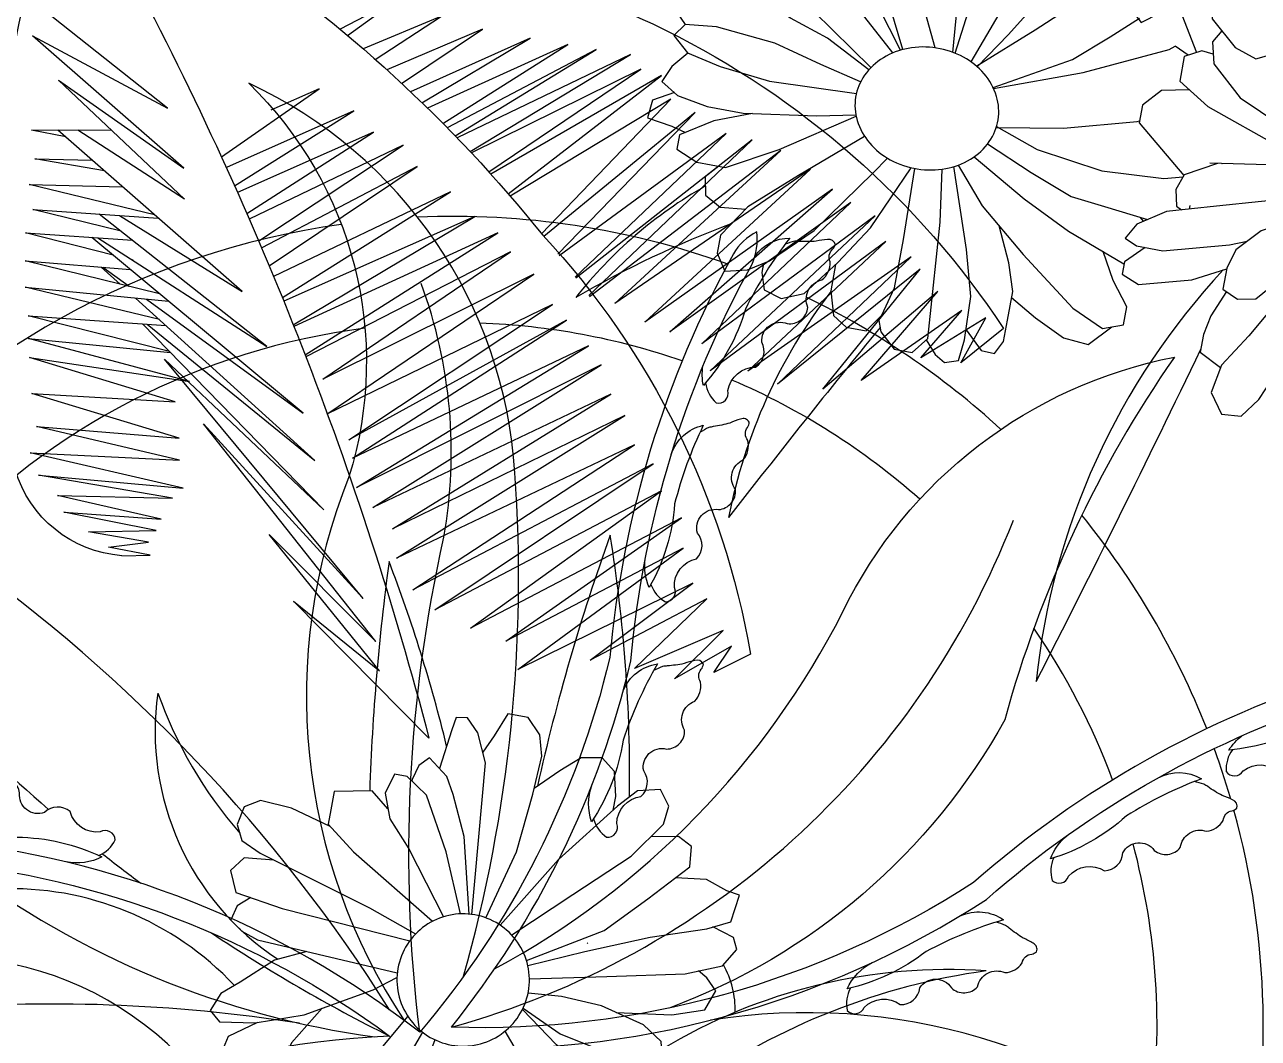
# Model space of a CAD drawing. Header units: inches. Extents: x 5.4 to 65.7, y -9.8 to 26.8.
# Drawn here: x 22.5206 to 22.9666, y 6.435 to 6.8015 of the extents above; entities that cross this region are included whole.
import ezdxf

# ---------------------------------------------------------------- set-up
doc = ezdxf.new("R2010")
doc.units = ezdxf.units.IN
doc.header["$MEASUREMENT"] = 0
for name, color, linetype in [('ALL_FINO', 4, 'Continuous'), ('PA-Herbacea', 2, 'Continuous'), ('PA-Palmeira', 2, 'Continuous'), ('VEGET', 88, 'Continuous')]:
    doc.layers.add(name, color=color, linetype=linetype)

# ---------------------------------------------------------------- blocks, each defined once
blk = doc.blocks.new('D00132C')
at = {"color": 221}
for points in [[(0.0354450288921133, 0.2096633222009265), (0.0574388616090625, 0.2570610126730394), (0.0691850681586648, 0.2983260302943848), (0.0756205949571199, 0.3256427422982408), (0.0743614070955523, 0.3408119083092808), (0.0658007094767344, 0.3532646648603405), (0.0513470293278062, 0.3559505524116672), (0.0416066799346707, 0.3401099121870194), (0.0333420766602465, 0.3285531837068227)], [(0.0254061630612744, 0.2121036126878617), (0.0353204840348394, 0.3209119141627729), (0.0297809468308315, 0.3423074555809257), (0.0222903391973886, 0.3532036192715419), (0.0141626229919214, 0.3533562234537417), (0.0111414721101245, 0.344413436815155), (0.0022108797029745, 0.3168741511761574)], [(0.0235006851172153, 0.2123131344777921), (0.0200653573969901, 0.2680792568657085), (0.0120472135795317, 0.2980818546493992), (0.0076723105324909, 0.3111145175175564), (-0.004830298120946, 0.3242997885332534), (-0.0126195749525226, 0.3189585375098058), (-0.0171985839600916, 0.3089474964313627), (-0.0174424682968013, 0.3076350713470048)], [(0.1268497076455842, 0.2867748422779625), (0.1287069767127044, 0.2967694427717124), (0.1279355569915258, 0.3145634560830516), (0.118887091232319, 0.3243913653338106), (0.1039456429429985, 0.3244524055848376), (0.0886109717509425, 0.3150823185828459), (0.0701503987514631, 0.3024235437719631)], [(0.0174781287695626, 0.2124698150726974), (0.0071147486467925, 0.2569083991877313), (-0.0070800388145742, 0.2975629903548209), (-0.0208966114575394, 0.3109924316777323), (-0.0300944070493106, 0.3127016326857137), (-0.0367190507899844, 0.2989974973754403), (-0.0333196840237199, 0.2807151399066805), (-0.0196524316803043, 0.2591669885694963), (0.005273984051904001, 0.2104023593847605)], [(0.05408055613227599, 0.1973359103689272), (0.097967849050238, 0.2264479902298766), (0.1397860489886011, 0.2539783484617429), (0.1630593194439056, 0.2768084079751182), (0.1668121326023321, 0.2896884666610766), (0.1608793820285952, 0.3016528790547181), (0.1443800766795752, 0.3006456706027191), (0.1301154944068346, 0.2897189850034522), (0.0876601954294604, 0.2514450654916761), (0.0457737822513303, 0.2044260357055037)], [(-0.0760234852469893, 0.2750460862201362), (-0.1039356835370613, 0.2884065406767892), (-0.1260293011519952, 0.2938698836759541), (-0.137760490084247, 0.2892611413803103), (-0.1428272767652164, 0.2766252547730614), (-0.1395224637035555, 0.2651491847653469), (-0.1262882033725698, 0.2559011818316857), (-0.0478979351119778, 0.2168947549878283), (-0.0148684562267799, 0.1980664530901224)], [(-0.0346580171120571, 0.2879129169091729), (-0.0459168463817539, 0.3007066983834216), (-0.0731718054483139, 0.3003404364995487), (-0.0756106450841958, 0.2872162057348799), (-0.0775617165796903, 0.27671682227051), (-0.0594647850612782, 0.2570610037689917), (-0.0026740843311956, 0.2071462505504371)], [(0.0646883697044735, 0.1789754757583168), (0.1203451288450325, 0.2005657905844113), (0.1517461133736819, 0.2232432344419241), (0.181833125445856, 0.2461648561149776), (0.1832018761624192, 0.2608456854769229), (0.1736656422628202, 0.2680487474273838), (0.1538582580724852, 0.2677825695524876)], [(-0.1165329670316127, 0.2510470472417509), (-0.1377755077015991, 0.2526048660546079), (-0.1476104012663187, 0.2435705115195111), (-0.1437232663596652, 0.2279130013510515), (-0.1105355577854328, 0.2163148451044527), (-0.0189622842324609, 0.1932379947569909)], [(0.0656569211903483, 0.1753161871196782), (0.106662868417283, 0.1854576648243995), (0.1534382837146663, 0.1957739217988556), (0.1939822887731889, 0.2018171746813958), (0.2112132457997641, 0.2067616512154284), (0.2174994427656581, 0.2259596549765063), (0.2085455307110517, 0.2289812767662215), (0.1937534122542988, 0.2371610252600273), (0.1715922417293673, 0.2383628962000474)], [(-0.13297806575422, 0.2241578606415265), (-0.1428025168059272, 0.2182376962824918), (-0.147381525813488, 0.208226655204051)], [(-0.1415339020321266, 0.2021643252514017), (-0.1394031500396594, 0.1999553388137329), (-0.1283090686133723, 0.1938205273377919), (-0.0279703476596715, 0.1701936255030351)], [(0.0667788234282528, 0.1659294933407163), (0.1223757364277787, 0.1676026112620338), (0.1784435105545483, 0.1694033779959712), (0.205360031313282, 0.1752635008223227), (0.2156826930183922, 0.1869227026577194), (0.2132040853388869, 0.1955297532864242), (0.1984695112540354, 0.203104797082479)], [(-0.0928073076665576, 0.1854608770165724), (-0.1160503434971001, 0.1793228355403621), (-0.1407321316465365, 0.1635432337952463), (-0.1545089457788897, 0.1552413954962796), (-0.1622036699719271, 0.1430938512749555), (-0.1555392581876251, 0.1350667051918557), (-0.1298421572468307, 0.1343647126358721), (-0.0947979298156445, 0.1400722330515175), (-0.0452452376406158, 0.1580188541113338), (-0.0282171862256516, 0.1668134176398227)], [(0.1290346038059198, 0.141780357872657), (0.1688922590376021, 0.1399501646207277), (0.1926930752099369, 0.1436737882695371), (0.2006316829401405, 0.157133753272595), (0.1942111546930016, 0.1664733201374285), (0.1881141144699405, 0.1715088108361655)], [(0.0622219688066573, 0.144725859867639), (0.0888743579719645, 0.1263070624522166), (0.120504210552552, 0.1136406632394242), (0.1486799181067938, 0.1043316143179045), (0.1619689651648176, 0.1100086110534039), (0.1612920896152247, 0.1209963386751923), (0.1485455963585668, 0.1328691831723224), (0.1184735934367912, 0.1466038443332963), (0.08981011667610099, 0.1532880402176836), (0.0658457158162878, 0.155622198886768)], [(-0.0818429833214659, 0.1447641580585373), (-0.1039559573637875, 0.1200501526661248), (-0.1110683597118339, 0.1037211682840564), (-0.1069373508010337, 0.0893760806688269), (-0.0917520189745534, 0.0906274611995339), (-0.0656616940649574, 0.0993566016334009), (-0.0394220488558166, 0.1162044520815402), (-0.0202936468580605, 0.1387590701373825)], [(0.0618025339907903, 0.1438632578975949), (0.0860970810943158, 0.1186766983668579), (0.1074042719697933, 0.0943510973186689), (0.1524574912245127, 0.0588241145132935), (0.1745511099055061, 0.053360777250961), (0.1973763887310035, 0.0518347005623369), (0.2012237460610156, 0.057908473558746), (0.1984067011397404, 0.07200939086676), (0.1914984153512916, 0.0787241143966326), (0.1747154573554159, 0.0981357608194432), (0.1581609911743004, 0.1083818686828915)], [(-0.1282759515107856, 0.1346197946242296), (-0.1493626230106639, 0.1244147193167809), (-0.1541855166214571, 0.1130912517197721), (-0.14645102438479, 0.1035075145477226), (-0.1310218079550871, 0.1060713215969956), (-0.1060559972620005, 0.1152287833141705)], [(-0.0099858509163251, 0.1276442094762036), (-0.0281388600203239, 0.09645706568351), (-0.0436776382389645, 0.0640432689980847), (-0.05478673728260201, 0.0335218051483244), (-0.0620484694632095, 0.0090741125234779), (-0.0521738078548633, -0.0036228143347984), (-0.0386408772596764, 0.0033666031824346), (-0.0356719356285808, 0.0067199499607299)], [(0.0492671526858059, 0.1282193846645718), (0.0661834008946941, 0.0992955702864239), (0.0824785907501807, 0.0772590765633121), (0.1083100134392021, 0.0480195151529107), (0.1280195781452842, 0.0443569410582386), (0.1331139293306866, 0.0470770479256743)], [(-0.0010493753255205, 0.1221382741429464), (-0.0131028580264031, 0.0895897379714383), (-0.0223704473634838, 0.0397176679498948), (-0.0264219212530952, 0.0106001870415471), (-0.0126150852635063, -0.0251613122419544)], [(0.0165713229083602, 0.1133112220769679), (0.0065519305517199, 0.0710021681729439), (-0.0005207037527015, 0.032941902397503), (-0.0013619172191912, -0.0008453553206835), (0.015177156173457, -0.0215694282620598), (0.0299692640311372, -0.0297491807212029), (0.0443284000084782, -0.0256287825829796), (0.0520231242015187, -0.0134812383616564), (0.0585532047045742, 0.0070291861811568), (0.0576407286373616, 0.0269551323608533)], [(-0.223155101546825, -0.0229190325907974), (-0.2385124164015358, 0.0286094899685994), (-0.2583331184708734, 0.086855243393602), (-0.2722071750570663, 0.1054029416216269), (-0.2819395299335086, 0.1032190966931873), (-0.2881009592520831, 0.08440215598285), (-0.2898767072434562, 0.0748462482979862)], [(-0.2001665190567074, -0.0217478105048589), (-0.2127546174284053, 0.0238229891675111), (-0.2262822398100616, 0.0729145537059576), (-0.245400523824955, 0.0990907376674687), (-0.2606161574164849, 0.1032490147554399), (-0.2672125111435214, 0.0987257655236863)], [(-0.1872936301994531, -0.0250280590680011), (-0.1833721929717747, 0.0170321363732305), (-0.1854551690855761, 0.0560122165386161), (-0.1927434011066093, 0.081320852366948), (-0.2000853341192777, 0.0920007386700167), (-0.2088615166503934, 0.0949623843783054), (-0.2180231144400773, 0.0886800956181202), (-0.2251960775994833, 0.0689728852622825)], [(-0.1857425017510517, -0.0256342021744104), (-0.1733081142958398, 0.0138311644734718), (-0.1647562546469477, 0.0455118289073497), (-0.159497306214626, 0.0738120302776317), (-0.1638780422776554, 0.0932571947010866), (-0.172654234341329, 0.0962188421807857), (-0.180527944452742, 0.0896972347370954), (-0.1907073242451717, 0.0742505055865717)], [(-0.2250420459934648, -0.0234401047012087), (-0.2487228579836519, 0.0238528968535182), (-0.2790467443805618, 0.0614269421496915), (-0.294208687579016, 0.0802139647977761), (-0.3054679814201113, 0.0769830748357655), (-0.3085133152883039, 0.0724254260462991)], [(-0.2305217931007578, -0.0254041245890646), (-0.2504498597801085, 0.0002195430163988), (-0.2815835471496202, 0.040605655182718), (-0.3064241537654412, 0.0718375841990383), (-0.3203519018107146, 0.0757565311303914), (-0.3349040973358207, 0.0691451763333735), (-0.3375335715519816, 0.054995075648232), (-0.336280336191593, 0.049759080001537)], [(-0.2460931815982125, -0.0358613298104246), (-0.2869888669546733, 0.0043478963055612), (-0.3123075592101521, 0.0330070828717951), (-0.3382507010774826, 0.0511359562365475), (-0.3489392367658098, 0.0438066281793482), (-0.3518077538018012, 0.0283701562691626), (-0.3538263405851956, 0.0175074499337423)], [(-0.1742055460128258, -0.0319185028401364), (-0.1541361292893048, 0.0022837300372239), (-0.1440573402083209, 0.0350114412760834), (-0.1390099692758336, 0.0510720936246202)], [(-0.1699596528026329, -0.0353004975951188), (-0.1475113353346922, -0.0122552739061213), (-0.1222169020636125, 0.0163141642099158), (-0.1054596265029261, 0.0491316285386615), (-0.1047056879044206, 0.051991553602572)], [(-0.2477378728865719, -0.0376342119081826), (-0.2772175225576526, -0.014768198115913), (-0.3038778024170325, -0.0004984366548817), (-0.3204740046664871, 0.0105703471698347), (-0.3475196902518773, 0.0155961723909835), (-0.381575594583011, 0.0259170688584125), (-0.3873516086430142, 0.016344062616549), (-0.3856393267841644, 0.0040487350864583), (-0.3793462436320789, -0.0051054540317228)], [(-0.0841175503169193, 0.0203388153126583), (-0.0903513747635492, 0.0157158545939025), (-0.128285659935083, -0.0091739627822526), (-0.1702706162748704, -0.0350273245260168)], [(-0.2535976717442857, -0.0462177991242103), (-0.2820910557314046, -0.0338244650177212), (-0.3151907877172067, -0.018358077913565), (-0.3569740307870205, -0.0066012313829507), (-0.3793462470964783, -0.0051054538000984), (-0.3874589904951638, -0.0129134342402395), (-0.3777803270778019, -0.0253583406084728), (-0.3542665870622609, -0.0350510076262278), (-0.3189228056514272, -0.0456112267423085), (-0.2566008585221318, -0.0545296806797639)], [(-0.1585179504994126, -0.0502520040152558), (-0.1015327086286037, -0.0301149105251169), (-0.0745259934986745, -0.013840799939172), (-0.0533879723424008, -0.000468501805291)], [(0.0055381598709128, -0.0094914080662982), (-0.0010854644495601, -0.0174950549606552), (-0.000110414338861, -0.0333231469081026), (0.018855863454792, -0.0577101367637474), (0.0617977047238185, -0.0865524395093318), (0.0757706858866931, -0.0955409925028537)], [(-0.3773964261223251, -0.0255165895355577), (-0.3889469505378043, -0.0352604225888715), (-0.3962498940298976, -0.0458804756357165), (-0.3848052477620475, -0.05599196000877901), (-0.3636282476837549, -0.0639196051899598), (-0.3378704487106292, -0.0687061059910473), (-0.2849205927793756, -0.0705608745064101), (-0.2569322552267911, -0.0699022654648238)], [(-0.1581777429341523, -0.0509778259379109), (-0.0939517317300954, -0.0395084198665859), (-0.0322646732557481, -0.0230248965117342), (-0.0277652621934646, -0.020505589077463)], [(-0.0184891221322652, -0.0271266098191369), (-0.0277652621934662, -0.0205055890774622)], [(-0.0005488088147054, -0.0262066428466256), (-0.0088001001078972, -0.0238849189793952), (-0.0213280194859157, -0.028076429885925), (-0.0246070148342896, -0.0457218260797425), (-0.0044696765013483, -0.0638068853128852), (0.0475394844138762, -0.0930302351528991), (0.0702472520886214, -0.1047043025135098)], [(-0.0176556917942251, -0.0519647111547105), (-0.0376033628806575, -0.0524341119686435), (-0.0513023523305303, -0.0629275517262675), (-0.0536444914082214, -0.0755314036918988), (-0.0216901080567224, -0.1133220171522606)], [(-0.3871779166224007, -0.053895678171626), (-0.4027430376154002, -0.0593126012892652), (-0.4064213545579822, -0.0719370005927455), (-0.3888689810292088, -0.0778602995172893), (-0.3791756484421052, -0.0824716708944437)], [(-0.3312066971205408, -0.0689395290367973), (-0.3588621069607232, -0.0741208391100875), (-0.3833857107806713, -0.0842024140257334), (-0.3852980554713328, -0.0944933952991894), (-0.3710385836265686, -0.1037971590587405), (-0.3504323501675989, -0.1076263586367652), (-0.3120736697494783, -0.0947925443706395), (-0.2567463257869032, -0.0708293836606249)], [(-0.1561868303375304, -0.0789104763174162), (-0.1080405626191585, -0.0794757193172854), (-0.0551833770690011, -0.0746592958142601), (-0.05337488287232799, -0.07408054788772099)], [(-0.1559456960010042, -0.0781255109515863), (-0.1268418438381854, -0.0946130392877414), (-0.0803851304264298, -0.1098999277200943), (-0.0361187845131865, -0.1154642310724414), (-0.0222433348129826, -0.1143207953476313)], [(-0.2506352861438979, -0.0853290504314002), (-0.2981996226958417, -0.1133402408272556), (-0.3343679260828952, -0.1358966419447953), (-0.3541253785812475, -0.1561794468154216), (-0.3565158089115683, -0.1690431705389623), (-0.3509398587493833, -0.1820564788372043), (-0.3347680517465155, -0.1810692595518897), (-0.3189279590105839, -0.1746972252097859), (-0.2868623688787072, -0.1527092260222532), (-0.2445326372390919, -0.1113358899309316), (-0.2343400499266088, -0.1008722826232039)], [(-0.162405211708718, -0.0906589157115881), (-0.1312372998388281, -0.1110965562314973), (-0.1024793228620287, -0.1284177107541463), (-0.07848749720683, -0.1355376353218151), (-0.0477557640185818, -0.1449562809760048)], [(-0.1836747156834335, -0.1060030239639313), (-0.1663567594334509, -0.135178652994141), (-0.1368426729431318, -0.1699406256836097), (-0.1013672305646173, -0.2084719704314361), (-0.0800975590392303, -0.2230708018944483), (-0.0649745958287949, -0.2205578869640288), (-0.06258416549847401, -0.2076941632404888), (-0.0723554992969289, -0.1885780648538656), (-0.0795400955728028, -0.1680010128548848)], [(-0.1720449744315314, -0.09991929255845901), (-0.1361108330125802, -0.1301528231333038), (-0.104445359011769, -0.1533374433242752), (-0.0648135129850051, -0.1766716405819787), (-0.0646181801098425, -0.1767349189012841)], [(0.0024538823547447, -0.1046750306870201), (-0.0214094674595755, -0.1128153574399587), (-0.0273029999942687, -0.1234553558180897), (-0.0268871807436376, -0.1352678036514805), (-0.0232665349199896, -0.1380026174610201)], [(0.0684794525603862, -0.1092996358555575), (0.0386537691511283, -0.1057220262513227), (-0.002897202756573, -0.1045202632865781)], [(0.0056701377665503, -0.1047680532196253), (0.005864511855886, -0.1046347670281008)], [(-0.3551975397291721, -0.1067408565922161), (-0.3649845467587162, -0.1142377191703384), (-0.3647992038645177, -0.1275800917340018), (-0.3544034013890967, -0.1361658804619595), (-0.3358771744895803, -0.1374460213972675)], [(-0.3232479833332489, -0.176435052367849), (-0.3244649302507565, -0.1829838602266065), (-0.3227526483919052, -0.1952791877566973), (-0.3105908831971199, -0.2015315566832218), (-0.2939409810220348, -0.1979715967192305), (-0.2698417724486736, -0.1758340186935553), (-0.2465523637819048, -0.1508843680611763), (-0.2171965988183061, -0.1077770191986773)], [(-0.2714483823896779, -0.1773098535873692), (-0.2749543484422546, -0.1961766568204062), (-0.2729103523164751, -0.213856799407287), (-0.2638024459858701, -0.2222032619437745), (-0.2496356551207679, -0.224835837650084), (-0.2382299994395025, -0.2136473884097882), (-0.2292537445440171, -0.1940227270859412), (-0.2227995809465334, -0.1592906638538885), (-0.214552673657198, -0.1083346475175113)], [(-0.2406671063943853, -0.2160380837121782), (-0.2390935003377316, -0.2254640653283491), (-0.2294148273878101, -0.2379089734679913), (-0.2165359326675206, -0.2403022229828314), (-0.2053693102735293, -0.2304001467389888), (-0.2017299722529597, -0.1964758041204467), (-0.1965100048746662, -0.1468756709082176), (-0.1950804010511581, -0.1088209859422792)], [(-0.2064400798696342, -0.2313496587584803), (-0.2001512978119429, -0.2418542038327898), (-0.1932575835371455, -0.2474583931026945), (-0.183261690110724, -0.2460735419079064), (-0.1788943817749026, -0.231327528128391), (-0.1744452438477358, -0.2002152581165534), (-0.1774843923068672, -0.1663806685878974), (-0.1865465262173674, -0.10697169608595)], [(0.0664089120064522, -0.1286423274103074), (0.0018108547271408, -0.1353850487857919), (-0.0341333983322009, -0.1391368966529966), (-0.055403621363524, -0.148223394938616), (-0.063820907957924, -0.1583944110546693), (-0.0556904445824106, -0.1638170023772859), (-0.036762360628777, -0.1673343560572971), (0.0110071714710878, -0.1631721454157276), (0.0237005325011242, -0.1605760689612398)], [(-0.0175458974115886, -0.1374054994293992), (-0.0170931719453858, -0.1349692287521218)], [(0.0691391131887786, -0.1408942718954454), (0.0337734710345973, -0.1530597509811253), (0.015586222324485, -0.1666308796080264), (0.0092242621874567, -0.1797916472319718), (0.006413695507429, -0.1949162684434174), (0.01683368007637, -0.2020682231082013), (0.0299208303144629, -0.2018923563157272), (0.0575530145488252, -0.1796450846696056), (0.0785415018983315, -0.1569424449319138)], [(-0.1778750753529427, -0.224199644672351), (-0.1669716593999446, -0.2388662682799591), (-0.1574577623415288, -0.2411415271893286), (-0.1511315666640082, -0.2324942339378552), (-0.1482630496280168, -0.2170577620276719), (-0.1444383602466955, -0.1964757994807613), (-0.1472921668776379, -0.1759835882523232), (-0.154259110960613, -0.1494273788002915)], [(-0.0506521513736892, -0.1461935984549009), (-0.0526611728246688, -0.1434528738283994)], [(-0.0493810863570903, -0.164989453029275), (-0.0643419449779757, -0.1752484031162471), (-0.0659814426521619, -0.1840711012131554), (-0.0542995752210821, -0.1914575421581257), (-0.0158315776345946, -0.1881746747815876), (0.009130577446374001, -0.180295796886998)], [(0.0810752069047068, -0.1596245217339171), (0.046793598409292, -0.202419954522699), (0.0250023383579124, -0.2283604448698961), (0.0054098057747822, -0.2494938869707977), (-0.0021232329006455, -0.2689565759378698), (0.005395391263088, -0.2846967402256364), (0.019510199963592, -0.2860157483014048), (0.0321815320170633, -0.2740274279389839), (0.0422692182779305, -0.2587198414454267)], [(-0.1452579365426923, -0.2008862200265273), (-0.1279885304359769, -0.215502146548908), (-0.1080067455228527, -0.229861653591858), (-0.0902153281082361, -0.2344985755548045), (-0.0734116081317802, -0.2219598274362303)], [(0.0089467256718212, -0.1966548618914598), (-0.0023812164975827, -0.2141444729017126), (-0.0074813149696022, -0.2275397347361382), (-0.0098234540472933, -0.2401435867017695), (0.0047641166914541, -0.2511621175932156)]]:
    blk.add_lwpolyline(points, dxfattribs=at)
at = {"color": 223}
for points in [[(-0.0278649497154151, 0.1710820446249753, 0.0985972130422763), (-0.0265875313256729, 0.1526088543293712, 0.0985351681930155), (-0.0183279579012537, 0.1360229072652571, 0.0984475502668423), (-0.004347676068517999, 0.1238583180121178, 0.0983856844832374), (0.0132326973967441, 0.1179608846416354, 0.0983856844832403), (0.0317322287878054, 0.1192323365079656, 0.0984475502668432), (0.0483292123423955, 0.1274764646431359, 0.0985351681930203), (0.0605059629719987, 0.1414421703994281, 0.0985972130422813), (0.0664025244725679, 0.1589955495587261, 0.0985972130422771), (0.0651251060828273, 0.1774687398543309, 0.098535168193017), (0.0568655326584064, 0.1940546869184433, 0.0984475502668437), (0.0428852508256676, 0.2062192761715844, 0.0983856844832416), (0.0253048773604087, 0.212116709542065, 0.0983856844832357), (0.0068053459693473, 0.2108452576757357, 0.0984475502668402), (-0.0097916375852428, 0.2026011295405654, 0.0985351681930173), (-0.0219683882148459, 0.1886354237842731, 0.09859721304227699)], [(-0.2571040862094023, -0.0570988290192016, 0.1140598771494467), (-0.2559469272778443, -0.0739189586836247, 0.1036356008664992), (-0.247032436097869, -0.0901456923630095, 0.0916516315030132), (-0.2323013430695357, -0.102036488644955, 0.0846682219834361), (-0.2129206686365006, -0.1086182505427237, 0.0846682219834346), (-0.1924540105506508, -0.1084036859715155, 0.091651631503014), (-0.1747509945676469, -0.1016955295083954, 0.1036356008664987), (-0.1612237697107983, -0.089054753164684, 0.1140598771494472), (-0.1548826912894854, -0.0734327653534069, 0.1140598771494435), (-0.1560398502210499, -0.0566126356889815, 0.103635600866501), (-0.1649543414010205, -0.0403859020095975, 0.091651631503017), (-0.1796854344293522, -0.0284951057276519, 0.0846682219834372), (-0.1990661088623921, -0.0219133438298825, 0.0846682219834374), (-0.2195327669482419, -0.0221279084010908, 0.0916516315030154), (-0.2372357829312442, -0.0288360648642124, 0.1036356008664978), (-0.2507630077880911, -0.04147684120792299, 0.1140598771494424)]]:
    blk.add_lwpolyline(points, format="xyb", close=True, dxfattribs=at)
at = {"color": 84}
for centre, radius, start, end in [((1.524744388230252, -0.0197829197394484), 1.487875298525694, 160.2018866900366, 167.4285979512955), ((-0.9550666995626113, 0.3103402973657098), 1.093782665274144, 359.2612205140702, 9.144561086521085), ((1.633295013140767, 0.2418658714176614), 1.68210125089222, 172.3649917510311, 177.9962054328972), ((-1.055716369435116, 0.0742003443671399), 1.094130820149185, 13.67508022275606, 20.94680372507318), ((-0.005957476116279, 0.3433470997986394), 0.19573845583577, 171.9136813339873, 236.5976430394635), ((0.0952915020580694, 0.4759751687286136), 0.3131999526870442, 199.606046632356, 221.0086960300164), ((-0.3054050187306611, 0.0101785066126638), 0.2203787916483023, 43.21831862326162, 141.4415552034138), ((-0.3543027303832582, -0.057758682932076), 0.2395506664836584, 39.72680611967581, 121.0152879817798), ((0.3672980893313043, -0.2253423343661484), 0.3978155135533572, 86.07708980163622, 121.1275323559519), ((0.4604965071589127, -0.3049468791556437), 0.4810347606899871, 97.88395603130036, 125.1859415053759), ((0.15100069560485, 0.1444305858784998), 0.0633846380701771, 357.7024822773457, 29.83756991575857), ((-0.2056993480518959, -0.3999566807379886), 0.3212840924382365, 119.7020270184049, 141.7107753631942), ((-0.0814465433975509, -0.8504199614606942), 0.750733213967207, 110.6346324954348, 120.0934409725463), ((0.3786812567559505, -0.5283024147222236), 0.5088847777268404, 136.9738569407715, 174.1458284217907), ((0.0311933759910909, -0.4326788118213047), 0.3865342601424512, 142.3629020572285, 168.9827650319917), ((4.418803223591742, -4.042542388775625), 6.024480251169205, 140.6463524448755, 142.3048156887457), ((-10.68436678494219, 4.903144207178536), 11.84845399072014, 332.9975229127173, 334.2840425487569)]:
    blk.add_arc(centre, radius, start, end, dxfattribs=at)
at = {"color": 221}
for centre, radius, start, end in [((0.0952915020580694, 0.4759751687286136), 0.3131999526870442, 240.5458757747927, 240.5777311824848), ((0.3307696098582583, -0.0217169769219607), 0.3079564684837686, 136.1598582739745, 136.2932163179489)]:
    blk.add_arc(centre, radius, start, end, dxfattribs=at)
blk = doc.blocks.new('D00074C')
at = {"color": 96}
for p, q in [((0.1302311218663683, -0.0845086427961617), (0.0757188448342646, 0.0004106041811656)), ((0.0757188448342646, 0.0004106041811656), (0.1015419458659879, -0.07194044473064799)), ((0.12265539650396, -0.0061064761092755), (0.116606500446597, -0.045610607242077)), ((0.1234385531857921, -0.0235112882105639), (0.12265539650396, -0.0061064761092755)), ((0.1015419458659879, -0.07194044473064799), (0.0647631135601726, -0.0076271333149602)), ((0.136651351782194, -0.0098343553518174), (0.1329599353706901, -0.0383255171597572)), ((0.1373893597339197, -0.04521721684744499), (0.136651351782194, -0.0098343553518174)), ((0.0957820010128258, -0.0157583093465723), (0.1302311218663683, -0.0845086427961617)), ((0.2150286898982756, -0.0182220890939897), (0.2094817911622073, -0.0870813630316869)), ((0.2221213189540074, -0.0908364173446854), (0.2150286898982756, -0.0182220890939897)), ((0.2262254483998491, -0.0200860287152605), (0.2226489963901255, -0.0915312294571695)), ((0.2355560884303462, -0.1030313908798988), (0.2262254483998491, -0.0200860287152605)), ((0.2467528469319193, -0.0974395720160852), (0.2355560884303462, -0.0219499683365316)), ((0.2355560884303462, -0.0219499683365316), (0.2355560884303462, -0.1030313908798988)), ((0.2532842901857555, -0.0256778530255266), (0.2467528469319193, -0.0974395720160852)), ((0.264481058222352, -0.1020994210692621), (0.2532842901857555, -0.0256778530255266)), ((0.2693031483224304, -0.0305070323034813), (0.264481058222352, -0.1020994210692621)), ((0.275352767781198, -0.1038806072831591), (0.2693031483224304, -0.0305070323034813)), ((0.2828427764577768, -0.0293560769557728), (0.275352767781198, -0.1038806072831591)), ((0.2888923863815216, -0.107908961893044), (0.2828427764577768, -0.0293560769557728)), ((0.2932135444999304, -0.0351108645872205), (0.2888923863815216, -0.107908961893044)), ((0.2946539337177412, -0.1033051296093048), (0.2932135444999304, -0.0351108645872205)), ((0.3018558512017251, -0.0460449676227146), (0.2946539337177412, -0.1033051296093048)), ((0.3058889371975861, -0.0992767749994195), (0.3018558512017251, -0.0460449676227146)), ((0.3096339320008523, -0.0503610583463008), (0.3058889371975861, -0.0992767749994195)), ((0.311938547121331, -0.0975503365314037), (0.3096339320008523, -0.0503610583463008)), ((0.3177000944575505, -0.0641725551975192), (0.311938547121331, -0.0975503365314037)), ((0.3182762482376702, -0.0946729427156799), (0.3177000944575505, -0.0641725551975192)), ((0.3237497043812951, -0.0751066582330138), (0.3182762482376702, -0.0946729427156799)), ((0.324613939818986, -0.0963993811836956), (0.3237497043812951, -0.0751066582330138)), ((0.3269963462005214, -0.0824019974645047), (0.324613939818986, -0.0963993811836956)), ((0.1218232118116608, -0.1022780289875764), (0.0807514946412304, -0.1457068773591112)), ((0.0891324771192408, -0.1644300109858889), (0.1267481425941704, -0.1054845866062943)), ((0.1351538454866252, -0.110903913285691), (0.0891324771192408, -0.1644300109858889)), ((0.0981823097633521, -0.1757695935736447), (0.1382946945448246, -0.1129116851446099)), ((0.0807514946412304, -0.1457068773591112), (0.0949072580860723, -0.1233586742194506)), ((0.1480075721584032, -0.1190619281235383), (0.0981823097633521, -0.1757695935736447)), ((0.1024541072924604, -0.1914886214052531), (0.1505397990761521, -0.1206508713539205)), ((0.1606852960418528, -0.1269575674279233), (0.1024541072924604, -0.1914886214052531)), ((0.1119769302476691, -0.200024984990073), (0.1639330567080774, -0.1289564716249085)), ((0.1722313602776679, -0.1340202077887302), (0.1119769302476691, -0.200024984990073)), ((0.1221353638084109, -0.218473057248044), (0.1771783240498075, -0.1370092695925882)), ((0.1870610579009206, -0.1429149375577454), (0.1221353638084109, -0.218473057248044)), ((0.1324896417956969, -0.2323407861906332), (0.1887614935799642, -0.1439223029569816)), ((0.1997217378389144, -0.1503540717555616), (0.1324896417956969, -0.2323407861906332)), ((0.1390118730044045, -0.2449815280108494), (0.2005204101635161, -0.1508186299703302)), ((0.2137196498530396, -0.15841576567475), (0.1390118730044045, -0.2449815280108494)), ((0.1475074074366168, -0.2527668707865263), (0.2146617674240705, -0.1589522605123279)), ((0.2245435011992494, -0.1689547835614196), (0.1475074074366168, -0.2527668707865263)), ((0.1568343814724478, -0.2658835676406732), (0.2245435011992494, -0.1689547835614196)), ((0.2416491033680217, -0.1735876713887809), (0.1568343814724478, -0.2658835676406732)), ((0.1704664048050175, -0.2774240482999613), (0.2416491033680217, -0.1735876713887809)), ((0.2527535284865834, -0.1864293068741229), (0.1704664048050175, -0.2774240482999613)), ((0.177184488154499, -0.285484452444444), (0.2527535284865834, -0.1864293068741229)), ((0.2614449041239446, -0.1896343107408231), (0.177184488154499, -0.285484452444444)), ((0.1882889100516649, -0.2983260923361919), (0.2614449041239446, -0.1896343107408231)), ((0.2757457699083847, -0.193791234721441), (0.1882889100516649, -0.2983260923361919)), ((0.1967844367696481, -0.30611142947222), (0.2757457699083847, -0.193791234721441)), ((0.2845184425109224, -0.2033536961699145), (0.1967844367696481, -0.30611142947222)), ((0.2106123013073661, -0.3130715712225314), (0.2845184425109224, -0.2033536961699145)), ((0.2935682751550326, -0.2146932787576721), (0.2106123013073661, -0.3130715712225314)), ((0.2201351319768037, -0.3216079404470009), (0.2935682751550326, -0.2146932787576721)), ((0.3078691377180791, -0.2188502071446939), (0.2201351319768037, -0.3216079404470009)), ((0.2339629888002921, -0.3285680765576635), (0.3078691377180791, -0.2188502071446939)), ((0.3222513004676923, -0.2293645887070892), (0.2339629888002921, -0.3285680765576635)), ((0.2419855252071774, -0.3391566326966275), (0.3222513004676923, -0.2293645887070892)), ((0.3305509859805282, -0.2417302647520918), (0.2419855252071774, -0.3391566326966275)), ((0.25478609350767, -0.3453657479981471), (0.3305509859805282, -0.2417302647520918)), ((0.3371545250900374, -0.2607284653873236), (0.25478609350767, -0.3453657479981471)), ((0.2666406657575082, -0.3571812900262405), (0.3371545250900374, -0.2607284653873236)), ((0.3409533168795891, -0.27925070094257), (0.2666406657575082, -0.3571812900262405)), ((0.2816916709589954, -0.3603121149099621), (0.3409533168795891, -0.27925070094257)), ((0.3540310342860304, -0.287236936150129), (0.2816916709589954, -0.3603121149099621)), ((0.2983242828166701, -0.3677482217402601), (0.3540310342860304, -0.287236936150129)), ((0.3440500330994951, -0.3224517440758441), (0.2983242828166701, -0.3677482217402601)), ((0.3050423661661514, -0.3758086258847433), (0.3440500330994951, -0.3224517440758441)), ((0.3448482408567757, -0.3450783635061354), (0.3050423661661514, -0.3758086258847433)), ((0.3194245289157678, -0.3863230074471344), (0.3448482408567757, -0.3450783635061354)), ((0.3471467383837752, -0.3656527859758758), (0.3194245289157678, -0.3863230074471344)), ((0.3266156102905757, -0.39158019822833), (0.3471467383837752, -0.3656527859758758)), ((0.3410310170935931, -0.3847993301246051), (0.3266156102905757, -0.39158019822833)), ((0.329228484662097, -0.4016210191026142), (0.3410310170935931, -0.3847993301246051))]:
    blk.add_line(p, q, dxfattribs=at)
for points in [[(0.1554251835951534, -0.0732789854834559), (0.1497142382898665, -0.0089023855411816), (0.1439517878869934, -0.0554276370610634)], [(0.1785274698945081, -0.0557433889736507), (0.1739738928341354, -0.0107663251624528), (0.1697415745561941, -0.064312855928542)], [(0.0957820010128258, -0.0157583093465723), (0.1454727799624476, -0.0869909428406657), (0.1191344843589117, -0.0291008495893341)], [(0.1661446996760496, -0.0580408580881566), (0.161844065562001, -0.0126302647837235), (0.1568134699837917, -0.0754390072123346)], [(0.1942545413892651, -0.0816809050804626), (0.1879698481123693, -0.0126302647837235), (0.1843320531706427, -0.0653164663433481)], [(0.2071080030832402, -0.0835193885693255), (0.201032734620042, -0.0144942098514478), (0.1973057498895834, -0.0867130415242135)], [(0.1583676829487528, -0.0560341156288633), (0.1870827700411166, -0.1225347263498655), (0.1206537982535634, -0.0191785142149073)], [(0.1711137366730044, -0.046952507254673), (0.212447453128846, -0.1387806056014829), (0.1591797040187024, -0.0458957490207452)], [(0.1978748276304894, -0.0756858620342218), (0.242826251999398, -0.1617866976118778), (0.1713540022660847, -0.0439127101205683)], [(0.1852815772554503, -0.0515645044765405), (0.1928292938495679, -0.0660215481538118)], [(0.1924152350969639, -0.0614722375147561), (0.1853314183413193, -0.0508426557912531)], [(0.1795726482031774, -0.0660669326097483), (0.1795306036452176, -0.0656516457394045)], [(0.2102241224461394, -0.0778660526997306), (0.2655094411111789, -0.1711533406747883), (0.1981632323457094, -0.0700973627275623)], [(0.394797211166567, -0.2483194374196875), (0.3368287276269637, -0.1710221264553344), (0.3649296743755981, -0.2187007004591694), (0.3055743470245753, -0.1539074441878023), (0.3507013850227296, -0.2147493553582267), (0.2556042627547541, -0.1131915273819084), (0.3303508136705713, -0.2052636852068148), (0.2263336220061654, -0.0889595403460617), (0.2893007947499289, -0.1792940816267845), (0.2104204050739695, -0.0754293975736711)], [(0.0521891945313819, -0.1557584439701336), (0.0302809565181996, -0.1780875461948557), (0.0496501319823563, -0.1515932980835082)], [(0.06199353281145, -0.1712732145760736), (0.0356613472497094, -0.2009150580570291), (0.0576126124776701, -0.1644486089745287)], [(0.0719427697927175, -0.1861730624115987), (0.0389871487281641, -0.2222405126152114), (0.0663018572759541, -0.1778240486601721)], [(0.0800163339118387, -0.1977012171783627), (0.0400625088127897, -0.2466442475451362), (0.0754334823352771, -0.1912163434991698)], [(0.08874815624192901, -0.2096522053759786), (0.0403064138653386, -0.2657166171172922), (0.0822551995520727, -0.2008149664737657)], [(0.0940467553784949, -0.2166604396117773), (0.0407461678372648, -0.2802086534201211), (0.0905606657194352, -0.212069580134592)], [(0.1006749647873351, -0.2251839470537926), (0.0407129237838638, -0.2975039030862372), (0.0948658685578091, -0.2177281547634364)], [(0.1094219598757862, -0.236042077225727), (0.0471538580273958, -0.3037871873246796), (0.1012520806740699, -0.2259137484026685)], [(0.1188421265949082, -0.2472720439654124), (0.0488167571559251, -0.3144499168069745), (0.1104121679780687, -0.2372445627016253)], [(0.1361464199722219, -0.2667550793578832), (0.0598398820879155, -0.3209340991169491), (0.119806159216294, -0.248395484838785)], [(0.1450545390441419, -0.2762529518724843), (0.0645846731495174, -0.3338499035392144), (0.1373391875380067, -0.2680469062424189)], [(0.1551855264267352, -0.286649094704094), (0.072688506521579, -0.3507959172599513), (0.1458372207405946, -0.2770711898271601)], [(0.1633281118452785, -0.2947088670207796), (0.0738784076247812, -0.3642618601055329), (0.1556270530630224, -0.2870927516258472)], [(0.1489412332498561, -0.5029428765442537), (0.1690401921340459, -0.4842160335302684), (0.1449874213572438, -0.4933983301335161), (0.1695464342127737, -0.4641175705008651), (0.1430473621871399, -0.4809584795119389), (0.1852182257329613, -0.4362121358644333), (0.1354978347412066, -0.4675667112429305), (0.1923612509745984, -0.4178166238041459), (0.1923612509745984, -0.4178166238041459), (0.1256978549658192, -0.4572532221124215), (0.1933404865858195, -0.3949149373653995), (0.1202842169595129, -0.4517209643227709), (0.1890686935495445, -0.379195919579848), (0.1145121328820814, -0.4380541290453071), (0.1916295313241192, -0.360599505041622), (0.1024617084914696, -0.4308189246929466), (0.178828959802231, -0.3543903941465092), (0.0977169206512638, -0.417903115864275), (0.1753073094043989, -0.3376452728576544), (0.0924991238501052, -0.4077905191656482), (0.1723399649326942, -0.3244543970205278), (0.0841994492728958, -0.395424844353887), (0.1652634277978588, -0.3082594097485827), (0.0771229089166641, -0.3792298614883482), (0.1638706037970969, -0.2952368122132256)]]:
    blk.add_lwpolyline(points, dxfattribs=at)
for centre, radius, start, end in [((0.1012482558538857, -0.5794514980549548), 0.5882306077650704, 71.05448042713796, 100.326717160783), ((0.2667499051146362, -0.0778683457594913), 0.0604167829439586, 355.6965019145751, 65.05719425565815), ((1.090284313989684, 1.379789652737682), 1.7704354039745, 233.5080905745389, 246.8690496878828), ((0.4398991967360211, -0.1797405701596348), 0.4348750020044307, 167.704650635703, 228.0053557639365), ((0.666011603529939, 0.221282642376055), 0.7203734660451522, 205.3491741789103, 222.7262567744922), ((0.45878349880083, -0.0107176886431817), 0.4118129617347702, 218.5730800559357, 251.6635290839434)]:
    blk.add_arc(centre, radius, start, end, dxfattribs=at)
blk = doc.blocks.new('VEGET-13')
at = {"layer": 'VEGET', "color": 94}
for points in [[(0.0173465934120416, 0.0242327312630026, 0.0049471109650203), (0.0390846039693651, 0.0768508963774659, 0.28592723443007), (0.0397950612577907, 0.1414697748985221, -0.2435478471751429), (0.02025750422519, 0.1077401394268653, 0.2254091229578881), (-0.0007949076584945, 0.0362608333237766)], [(-0.0471717310841315, 0.1273522357954624, -0.2376997372390072), (-0.0456177312659678, 0.1326750649458654, 0.0507452895795584), (-0.0426733616289719, 0.1212255286037296, -0.1101075398650842), (-0.0389591870583805, 0.1094702955389959, -0.0877070787157244), (-0.0409610167301553, 0.1112952592161633)], [(0.0031154918936451, -0.002325383450982, 0.1571052589405454), (-0.0178485987007777, 0.0752142141819245, -0.104348813947799), (-0.04662396120492401, 0.1262596763752075, 0.1796765548577869), (-0.0485456041921992, 0.1286334120550894, 0.2083872517033635), (-0.0494851677288182, 0.1253577355636084, 0.1039632253439474), (-0.020247401998823, 0.0733993802254744, -0.1529986959405858), (0.0001931273698568, -0.0003476553924209, -0.1600828659461676)], [(-0.0350373292916544, 0.0994805912427648, -0.2650031402856168), (-0.0348889652632645, 0.1055814719250483, 0.0507452895795584), (-0.0296396445973626, 0.0949887467064992, -0.1101075398650842), (-0.0235739305857425, 0.0842561929248369, -0.1334780655942575), (-0.0268927832368533, 0.0866318320546436)], [(-0.00804282795134, 0.005761390147323001, 0.1526123828532839), (-0.0584693319678142, 0.0549246621594914, -0.2353912053250069), (-0.09444538327112499, 0.1017788575404097, 0.0853899796959556), (-0.0432067639762375, 0.0778069453068282, -0.1793523308639296), (-0.0025088234907189, 0.0304027636929272)], [(-0.0155446773200705, 0.0715323256296925, -0.2663095591354149), (-0.0149664258153965, 0.0776337802629046, 0.0507452895795584), (-0.0104994802811049, 0.0666881147919147, -0.1101075398650842), (-0.0052284380644201, 0.0555437569774444, -0.168962808767237), (-0.0089227927689635, 0.0590779585066468)], [(-0.10872773579334, 0.0425239872106165, -0.2376997372390072), (-0.111274066769222, 0.0474497992411847, 0.0507452895795584), (-0.1012447843720134, 0.0411908305077438, -0.1101075398650842), (-0.0904472772325451, 0.035241508132871, -0.0877070787157244), (-0.0931554649546702, 0.0351820630362632)], [(0.0001931273698568, -0.0003476553924209, 0.1113160564263505), (-0.0515339090024116, 0.0250001301136544, -0.104348813947799), (-0.107577524800337, 0.0421107649956634, 0.136676828373743), (-0.1121340782935389, 0.0427738736236982, 0.148774685552278), (-0.1090270185145123, 0.0394841763387612, 0.1039632253439474), (-0.0520189272061638, 0.0220315215348368, -0.1175482927025809), (0.0009072122401088, -0.0048287277608274, -0.1600828659461676)], [(-0.0807171939599085, 0.0307137449128989, -0.2650031402856168), (-0.0848179266608633, 0.0352333409456982, 0.0507452895795584), (-0.0737107710943916, 0.0311846016071709, -0.1101075398650842), (-0.0619160685747549, 0.0275977381277084, -0.1334780655942575), (-0.0659576638090584, 0.0270285701763022)], [(-0.0473261602509743, 0.0239234651312623, -0.2663095591354149), (-0.0511160346234689, 0.0287399966306419, 0.0507452895795584), (-0.0403319025389633, 0.0238960632915992, -0.1101075398650842), (-0.028828524754529, 0.019462904519842, -0.168962808767237), (-0.0339411291159317, 0.0194735710923277)], [(-0.0070023766033311, 0.001365808713051, 0.0869809128671275), (-0.0780926316493904, 0.0086152844218166, 0.2751903999804313), (-0.1331468936498314, -0.0289770358249193, -0.2821928177853443), (-0.0775475398343115, -0.0148118143020168, 0.2469100335791198), (-0.0007507964100797, -0.0070018811469215)], [(0.0009072122401088, -0.0048287277608274, 0.1428066496310989), (-0.0261850147172882, -0.0729596981166658, -0.104348813947799), (-0.0353576739105339, -0.1308347620137837, 0.2432210950328526), (-0.0350009437397247, -0.1342103795679828, 0.2667819612852134), (-0.0325554400883847, -0.1319059695595035, 0.1039632253439474), (-0.0231778281470407, -0.0730283165101202, -0.1363662033843716), (0.0014461566903097, -0.0090746507294526, -0.1600828659461676)], [(0.0014461566903097, -0.0090746507294526, 0.1561406007101569), (0.0293221531431849, -0.0839050120859755, -0.104348813947799), (0.0626008141533356, -0.1321356187496114, 0.1366768283737431), (0.0657588858110021, -0.1354865106001526, 0.1487746855522288), (0.0653686115932537, -0.1309783386056598, 0.1039632253439474), (0.0315467962789358, -0.0818804522644943, -0.1600828659461676), (0.0043592465632849, -0.0067507922760486, -0.1600828659461676)], [(-0.0022698249833892, -0.0090788068721448, 0.0990765246363668), (-0.0664701930772505, -0.0700440584146751, -0.0604418645154126), (-0.0880823564975093, -0.114555708023043, 0.1511037370479469), (-0.026130624160214, -0.0741247123368609)], [(-0.0003666163462546, -0.0218007400562259, 0.06007634929387901), (-0.0022677443856516, -0.0757045085205324, -0.0542462930362428), (0.0106658340556813, -0.1564985194302499, 0.1174900118203304), (0.0261382622277977, -0.0861203114446001)], [(-0.0257023220059072, -0.0686432916499493, -0.2663095591354149), (-0.0299466937110924, -0.0730645394683851, 0.0507452895795584), (-0.0266452098146446, -0.0617128259813971, -0.1101075398650842), (-0.0238502820529005, -0.0497057873809075, -0.168962808767237), (-0.0231517848515726, -0.05477046296693901)]]:
    blk.add_lwpolyline(points, format="xyb", dxfattribs=at)
at = {"layer": 'VEGET', "color": 7}
for points in [[(-0.0390056526914053, 0.1099562967967307, 0.1712788130050037), (-0.0359315127051447, 0.1090741204210364, 0.5534184334885917), (-0.0360290440095321, 0.1114826380340661, -0.3732350310846914), (-0.0357424802697848, 0.1166053041591502, 0.3888542182516556), (-0.0376946483081149, 0.1196613144074758, -0.5564247787609724), (-0.037104934375475, 0.1240817641009739, 0.4249088631335676), (-0.0367620619924463, 0.1277624056223541, -0.4759191765041055), (-0.0382112379196649, 0.1318521459628981, 0.2358620524167683), (-0.03922846375412, 0.1344740334131762, -0.3463743198653341), (-0.0402994200610021, 0.1359651533453752, 0.1376013077225202), (-0.0405104677674197, 0.1366937163023589, 0.4076016700870145), (-0.0417840213801943, 0.1363665599860155, 0.053591537421526), (-0.0426999823321745, 0.1350644838836814, -0.0299986678700204), (-0.044349417285396, 0.1333242251022781, 0.0207861407652633), (-0.0448100395941671, 0.132855822352778, 0.0170755422816108), (-0.0454455029223526, 0.1316050073544899)], [(-0.0237199335505816, 0.0847220678134395, 0.1712788130050037), (-0.0205297945372234, 0.0844949447445833, 0.5534184334885917), (-0.0211234830545415, 0.0868311817599601, -0.3732350310846914), (-0.02190288082301, 0.0919023124153977, 0.3888542182516556), (-0.0244450359988813, 0.0944883529699015, -0.5564247787609724), (-0.0247825691492052, 0.0989351731132784, 0.4249088631335676), (-0.0252085545498311, 0.1026071235375632, -0.4759191765041055), (-0.0274724539456166, 0.1063085889834188, 0.2358620524167683), (-0.0290100825172282, 0.1086633162661359, -0.3463743198653341), (-0.030366349313864, 0.1099006223882393, 0.1376013077225202), (-0.0307235543966096, 0.1105697633640696, 0.4076016700870145), (-0.031901876001573, 0.1099862153752866, 0.053591537421526), (-0.032528652201429, 0.1085228158272766, -0.0299986678700204), (-0.0337823851584238, 0.106478973865749, 0.0207861407652633), (-0.0341361409998307, 0.1059254118983528, 0.0170755422816108), (-0.0344990923457322, 0.104570193051849)], [(-0.0053402553283028, 0.0560189971031386, 0.1712788130050037), (-0.0021750024873288, 0.055561016464182, 0.5534184334885917), (-0.0025976238815977, 0.0579341706110332, -0.3732350310846914), (-0.0030070386447898, 0.0630484845002748, 0.3888542182516556), (-0.0053548673864334, 0.0658121521517234, -0.5564247787609724), (-0.0053688780508505, 0.0702717420113839, 0.4249088631335676), (-0.0055273274579104, 0.0739649218425536, -0.4759191765041055), (-0.0075167056395937, 0.0778208862318257, 0.2358620524167683), (-0.008879437810343, 0.0802809681879833, -0.3463743198653341), (-0.010142359138726, 0.0816134154784116, 0.1376013077225202), (-0.0104500742085572, 0.0823067094654562, 0.4076016700870145), (-0.01166762888408, 0.0818101909138909, 0.053591537421526), (-0.0123989281655082, 0.0803961230220258, -0.0299986678700204), (-0.0137976450688653, 0.0784486304506862, 0.0207861407652633), (-0.0141906315187548, 0.07792219365744299, 0.0170755422816108), (-0.0146509523511806, 0.0765968799086858)], [(-0.0908161450871918, 0.0355613405630289, 0.1712788130050037), (-0.0879818641198469, 0.0370430366219781, 0.5534184334885917), (-0.0897137834827935, 0.0387196178958389, -0.3732350310846914), (-0.0930397196400765, 0.0426262757620588, 0.3888542182516556), (-0.0965610792710061, 0.0434924079906525, -0.5564247787609724), (-0.0991831616466343, 0.047099736923605, 0.4249088631335676), (-0.1014736749874516, 0.0500011559067053, -0.4759191765041055), (-0.1053438773762525, 0.0519626911194457, 0.2358620524167683), (-0.1078888634712443, 0.0531593899021425, -0.3463743198653341), (-0.109692792292805, 0.0535003105236873, 0.1376013077225202), (-0.1103481333372325, 0.0538822440678573, 0.4076016700870145), (-0.1110445727317426, 0.0527669224865584, 0.053591537421526), (-0.1108096396892644, 0.0511923771212635, -0.0299986678700204), (-0.1108035269672816, 0.0487946492539297, 0.0207861407652633), (-0.1108139480607293, 0.0481377889583659, 0.0170755422816108), (-0.1104112824492414, 0.0467938350131956)], [(-0.06234312269132, 0.0278343412956863, 0.1712788130050037), (-0.0598766848613064, 0.0298703315323117, 0.5534184334885917), (-0.0619179837633159, 0.0311523487865895, -0.3732350310846914), (-0.0659801677536884, 0.0342864336983899, 0.3888542182516556), (-0.0696045325159962, 0.0344053402057423, -0.5564247787609724), (-0.0729161649371086, 0.0373921828066406, 0.4249088631335676), (-0.0757573645803524, 0.0397569804866089, -0.4759191765041055), (-0.0799496393453674, 0.0408754254855781, 0.2358620524167683), (-0.0826871391652704, 0.0415197366962827, -0.3463743198653341), (-0.0845225721528515, 0.0414800906176529, 0.1376013077225202), (-0.0852427494652974, 0.0417181867228536, 0.4076016700870145), (-0.0856933882623761, 0.0404829156050415, 0.053591537421526), (-0.0851378001781877, 0.0389910347376361, -0.0299986678700204), (-0.0846357847308079, 0.0366464416425014, 0.0207861407652633), (-0.0845100910380565, 0.0360016353594377, 0.0170755422816108), (-0.08383810303536299, 0.0347700575398706)], [(-0.0292372869579056, 0.0197298684474863, 0.1712788130050037), (-0.0266296309207506, 0.0215815438523137, 0.5534184334885917), (-0.0285725350064703, 0.0230082860018648, -0.3732350310846914), (-0.0323966239413554, 0.0264288372475123, 0.3888542182516556), (-0.0360028096387297, 0.0268103911805273, -0.5564247787609724), (-0.0390890080368007, 0.0300296329333092, 0.4249088631335676), (-0.0417511450905419, 0.032594337553153, -0.4759191765041055), (-0.0458512239301001, 0.0340139996363629, 0.2358620524167683), (-0.0485347619903545, 0.0348552283088264, -0.3463743198653341), (-0.0503682341845999, 0.0349488540338268, 0.1376013077225202), (-0.0510692387434317, 0.0352385741145431, 0.4076016700870145), (-0.0516083132853438, 0.0340392540162382, 0.053591537421526), (-0.0511624308115804, 0.0325109950521183, -0.0299986678700204), (-0.0508318471479292, 0.0301361580613993, 0.0207861407652633), (-0.0507532677526217, 0.0294839316239486, 0.0170755422816108), (-0.0501724062010944, 0.0282068444462782)], [(-0.0240579753285841, -0.0501476242069057, 0.1712788130050037), (-0.0262534087265078, -0.0478219750484481, 0.5534184334885917), (-0.0273969039347311, -0.0499439760278024, -0.3732350310846914), (-0.0302540409373768, -0.0542055010076794, 0.3888542182516556), (-0.0301317701651676, -0.0578297538335759, -0.5564247787609724), (-0.0328918802398639, -0.0613325998751062, 0.4249088631335676), (-0.0350625911521751, -0.0643247057581133, -0.4759191765041055), (-0.0358998988522314, -0.0685820526709833, 0.2358620524167683), (-0.0363608213763653, -0.0713563260221424, -0.3463743198653341), (-0.0361992603430923, -0.0731850644113008, 0.1376013077225202), (-0.0363889591307589, -0.0739194753906789, 0.4076016700870145), (-0.0351264656658157, -0.0742870081251574, 0.053591537421526), (-0.0336748146481019, -0.0736334823302656, -0.0299986678700204), (-0.0313687762698503, -0.0729767302543705, 0.0207861407652633), (-0.0307337510138512, -0.0728084537815041, 0.0170755422816108), (-0.0295495645424882, -0.0720560880443451)]]:
    blk.add_lwpolyline(points, format="xyb", dxfattribs=at)
at = {"layer": 'VEGET', "color": 72}
blk.add_lwpolyline([(0.0009072122401088, -0.0048287277608274, -0.0855474680093745), (-0.0690003989744632, -0.0014138739256824, 0.1331230096855052), (-0.1048317284190157, -0.004615056047923, 0.1331230096855052)], format="xyb", dxfattribs=at)
at = {"layer": 'VEGET', "color": 45}
for radius, start, end in [(0.1143164337522032, 77.22833803463217, 105.453880187748), (0.1143164337522032, 111.5413920110088, 129.1187919641993), (0.0993164337522032, 82.46477418958916, 105.0000350394708), (0.0993164337522032, 110.471181449509, 124.4252859640246), (0.1143164337522032, 137.4740662128743, 154.188308910712), (0.0993164337522032, 138.5015516236265, 156.7015889201825), (0.1143164337522032, 160.2172860804928, 182.5571017566009), (0.0993164337522032, 161.0467601549343, 177.8811239273931), (0.0993164337522032, 187.2620509997444, 227.20818678494), (0.1143164337522032, 187.9937460109774, 230.0320661899447)]:
    blk.add_arc((0, 0), radius, start, end, dxfattribs=at)
at = {"layer": 'VEGET'}
for centre, radius, start, end in [((0, 0), 0.1143164337522032, 106.2747010758012, 110.0323257493218), ((-0.2076846561900485, 0.0952213252405097), 0.233694988178023, 321.689392940768, 323.3703629728361)]:
    blk.add_arc(centre, radius, start, end, dxfattribs=at)
at = {"layer": 'VEGET', "color": 72}
for centre, radius, start, end in [((-0.11463104100714, -0.0319548446581326), 0.1190949371583336, 15.39041929768238, 68.72992719858625), ((-0.2076846561900485, 0.0952213252405097), 0.233694988178023, 326.3656038229747, 333.4940321595555), ((-0.2076846561900485, 0.0952213252405097), 0.233694988178023, 308.4070032198609, 319.2782537743611)]:
    blk.add_arc(centre, radius, start, end, dxfattribs=at)
at = {"layer": 'VEGET', "color": 94}
blk.add_arc((-0.1224719509128818, 0.0058181819021206), 0.1251899260314873, 322.7294989369675, 352.2036676796702, dxfattribs=at)

msp = doc.modelspace()

# ---------------------------------------------------------------- hatches: boundary and pattern name
h = msp.add_hatch(color=256)
edge = h.paths.add_edge_path()
edge.add_line((32.87136780284338, 7.822494205985138), (21.67136780284339, 7.822494205985138))
edge.add_line((21.67136780284339, 7.822494205985138), (21.67136780284339, 1.921524514025281))
edge.add_line((21.67136780284339, 1.921524514025281), (21.82136780284339, 1.921524514025281))
edge.add_line((21.82136780284339, 1.921524514025281), (21.82136780284339, 3.587355925862056))
edge.add_line((21.82136780284339, 3.587355925862056), (21.82076297058925, 3.959739215774635))
edge.add_line((21.82076297058925, 3.959739215774635), (21.82006842884322, 4.387354870765425))
edge.add_line((21.82006842884322, 4.387354870765425), (21.82136780284339, 4.3873569812342))
edge.add_line((21.82136780284339, 4.3873569812342), (21.82136780284339, 6.446659593453816))
edge.add_line((21.82136780284339, 6.446659593453816), (21.79002345959282, 6.457774444013972))
edge.add_ellipse((22.02210472353439, 5.202708558784893), major_axis=(-0.902510966509153, 0.902510966509153), ratio=0.9999999999999982, start_angle=324.0487643529641, end_angle=325.4765424575712, ccw=False)
edge.add_line((21.82136780284339, 6.463368784060623), (21.82136780284339, 6.535221142727544))
edge.add_ellipse((22.22923249308747, 7.882123573604104), major_axis=(-0.9951129995757038, 0.9951129995757038), ratio=0.9999999999999925, start_angle=117.256943350444, end_angle=118.1528056436436, ccw=False)
edge.add_line((21.80006742020828, 6.541762261512412), (21.82136780284339, 6.541801022054992))
edge.add_line((21.82136780284339, 6.541801022054992), (21.82136780284339, 7.672494205985137))
edge.add_line((21.82136780284339, 7.672494205985137), (22.32442878822716, 7.672494205985137))
edge.add_arc((22.2001104048157, 7.607060747767783), 0.1404870026312774, 27.75952590255875, 45.81071664382342)
edge.add_arc((22.22781099547051, 7.556520011181671), 0.1667801812157057, 44.056833144433426, 65.0989486264233, ccw=False)
edge.add_line((22.34766763894942, 7.672494205985137), (32.72136780284338, 7.672494205985137))
edge.add_line((32.72136780284338, 7.672494205985137), (32.72136780284338, 7.575686419142483))
edge.add_line((32.72136780284338, 7.575686419142483), (32.87136780284338, 7.575686419142483))
edge.add_line((32.87136780284338, 7.575686419142483), (32.87136780284338, 7.822494205985138))

# ---------------------------------------------------------------- block references
at = {"layer": 'ALL_FINO', "xscale": 2.56, "yscale": 2.56, "zscale": 2.56, "rotation": 270}
msp.add_blockref('VEGET-13', (22.67573485005096, 6.439491425500737), dxfattribs=at)
at = {"layer": 'PA-Herbacea', "linetype": 'Continuous', "xscale": 0.5040000000000191, "yscale": 0.5039999999999237, "zscale": 0.84}
for p in [(22.95059328312824, 6.804089406883392), (22.66938175997728, 6.37289273370745)]:
    msp.add_blockref('D00132C', p, dxfattribs=at)
at = {"layer": 'PA-Palmeira', "linetype": 'Continuous', "xscale": -0.7209205408807292, "yscale": 0.7209205408807293, "zscale": 1.60204564640162, "rotation": 81.49503338782563}
msp.add_blockref('D00074C', (22.5317807054412, 6.85141752830351), dxfattribs=at)

doc.saveas('drawing.dxf')
